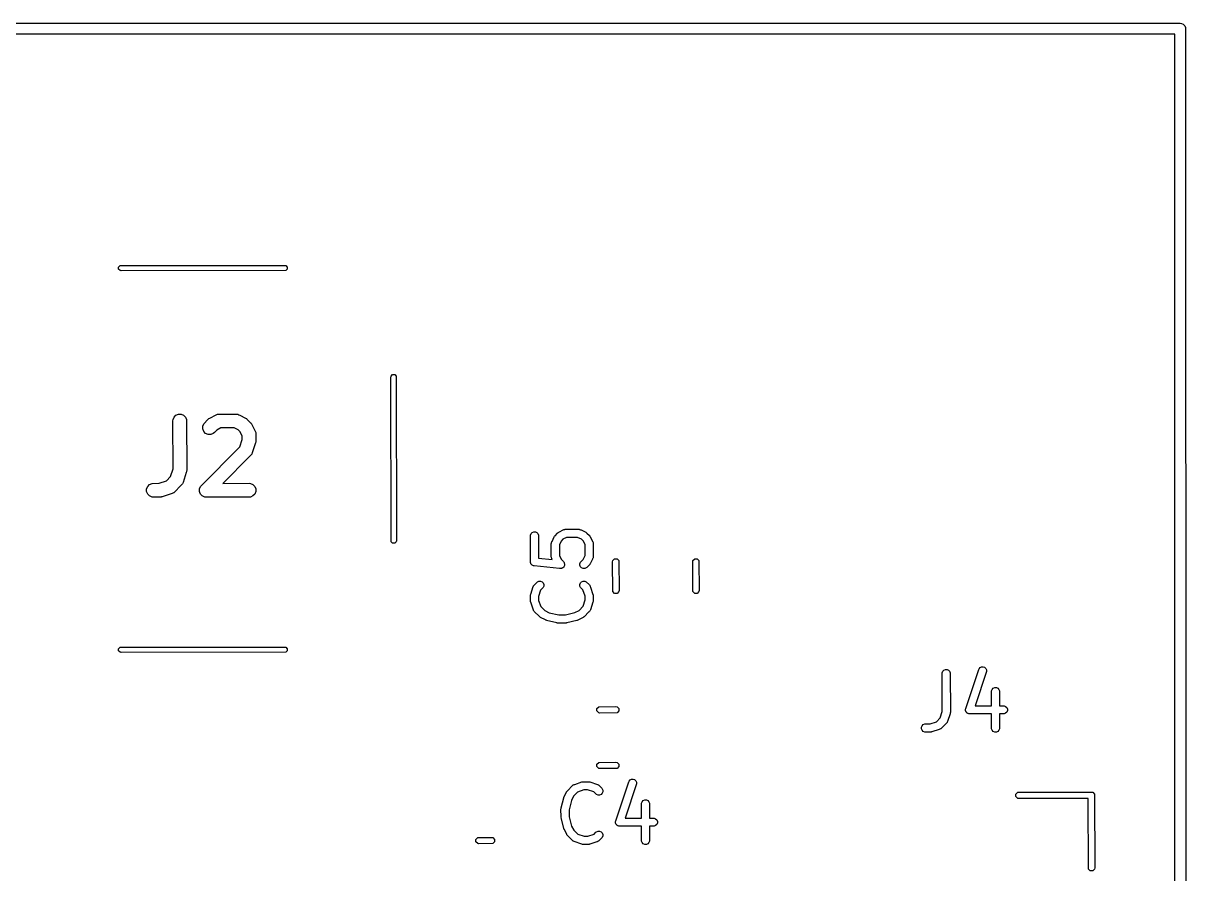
# Model space of a CAD drawing. Extents: x 117 to 159.6, y -111.3 to -81.9.
# Drawn here: x 138.27 to 159.6, y -97.5 to -81.9 of the extents above; entities that cross this region are included whole.
import ezdxf

# ---------------------------------------------------------------- set-up
doc = ezdxf.new("R2010")
doc.units = 0
doc.layers.add('BLACK', color=7, linetype='CONTINUOUS')

msp = doc.modelspace()

# ---------------------------------------------------------------- linework, layer by layer
at = {"layer": 'BLACK', "linetype": 'CONTINUOUS'}
for p, q in [((117.130091, -81.901921), (159.5, -81.9)), ((159.400006, -82.098084), (117.247686, -82.099995)), ((159.401913, -111.150004), (159.400006, -82.098084)), ((159.5, -81.9), (159.519509, -81.901921)), ((159.519509, -81.901921), (159.555557, -81.916853)), ((159.555557, -81.916853), (159.583147, -81.944443)), ((159.583147, -81.944443), (159.598079, -81.980491)), ((159.598079, -81.980491), (159.6, -111.25)), ((140.023806, -86.370866), (140.050866, -86.343806)), ((140.050866, -86.343806), (143.07, -86.34)), ((143.07, -86.34), (143.089134, -86.343806)), ((143.089134, -86.343806), (143.116194, -86.370866)), ((140.023806, -86.409134), (140.023806, -86.370866)), ((140.050866, -86.436194), (140.023806, -86.409134)), ((140.07, -86.44), (140.050866, -86.436194)), ((143.089134, -86.436194), (140.07, -86.44)), ((143.116194, -86.409134), (143.089134, -86.436194)), ((143.116194, -86.370866), (143.116194, -86.409134)), ((145.02, -88.39), (145.023806, -88.370866)), ((145.023806, -91.409134), (145.02, -88.39)), ((145.023806, -88.370866), (145.050866, -88.343806)), ((145.050866, -88.343806), (145.089134, -88.343806)), ((145.089134, -88.343806), (145.116194, -88.370866)), ((145.116194, -88.370866), (145.12, -91.39)), ((141.022107, -89.169542), (141.04107, -89.123761)), ((141.04107, -89.123761), (141.07611, -89.088721)), ((141.07611, -89.088721), (141.121891, -89.069758)), ((141.121891, -89.069758), (141.171443, -89.069758)), ((141.171443, -89.069758), (141.217224, -89.088721)), ((141.217224, -89.088721), (141.252264, -89.123761)), ((141.252264, -89.123761), (141.271227, -89.169542)), ((141.694901, -89.143384), (141.815585, -89.080726)), ((141.815585, -89.080726), (141.838837, -89.071828)), ((141.838837, -89.071828), (141.843388, -89.071504)), ((141.843388, -89.071504), (141.847605, -89.069758)), ((141.847605, -89.069758), (141.870348, -89.069588)), ((141.870348, -89.069588), (141.888265, -89.068315)), ((141.888265, -89.068315), (141.891609, -89.069429)), ((141.891609, -89.069429), (142.174762, -89.067318)), ((142.174762, -89.067318), (142.199538, -89.069758)), ((142.199538, -89.069758), (142.203754, -89.071504)), ((142.203754, -89.071504), (142.208307, -89.071828)), ((142.208307, -89.071828), (142.231667, -89.083066)), ((142.231667, -89.083066), (142.245319, -89.088721)), ((142.245319, -89.088721), (142.247078, -89.09048)), ((142.247078, -89.09048), (142.35251, -89.141202)), ((141.019667, -89.194318), (141.022107, -89.169542)), ((141.021971, -90.07443), (141.019667, -89.194318)), ((141.271227, -89.169542), (141.273667, -90.101461)), ((141.566392, -89.290493), (141.585356, -89.244712)), ((141.566392, -89.340047), (141.566392, -89.290493)), ((141.585356, -89.385828), (141.566392, -89.340047)), ((141.585356, -89.244712), (141.661625, -89.164991)), ((141.661625, -89.164991), (141.671367, -89.156995)), ((141.671367, -89.156995), (141.673563, -89.154464)), ((141.673563, -89.154464), (141.675983, -89.153207)), ((141.675983, -89.153207), (141.68087, -89.149197)), ((141.68087, -89.149197), (141.694901, -89.143384)), ((141.899264, -89.321117), (141.823384, -89.360514)), ((142.141661, -89.319309), (141.899264, -89.321117)), ((142.217731, -89.355905), (142.141661, -89.319309)), ((142.35251, -89.141202), (142.363174, -89.147915)), ((142.363174, -89.147915), (142.366272, -89.149198)), ((142.366272, -89.149198), (142.368308, -89.151146)), ((142.368308, -89.151146), (142.373579, -89.154464)), ((142.373579, -89.154464), (142.382363, -89.164592)), ((142.382363, -89.164592), (142.445993, -89.225467)), ((142.445993, -89.225467), (142.453987, -89.235208)), ((142.453987, -89.235208), (142.456519, -89.237404)), ((142.456519, -89.237404), (142.457775, -89.239823)), ((142.457775, -89.239823), (142.461787, -89.244712)), ((142.461787, -89.244712), (142.467599, -89.258744)), ((142.467599, -89.258744), (142.530259, -89.379425)), ((141.620394, -89.420866), (141.585356, -89.385828)), ((141.666175, -89.43983), (141.620394, -89.420866)), ((141.715729, -89.43983), (141.666175, -89.43983)), ((141.76151, -89.420866), (141.715729, -89.43983)), ((141.780755, -89.405073), (141.76151, -89.420866)), ((141.823384, -89.360514), (141.780755, -89.405073)), ((142.250468, -89.387225), (142.217731, -89.355905)), ((142.247963, -89.667309), (142.291275, -89.532311)), ((142.290125, -89.463603), (142.250468, -89.387225)), ((142.291275, -89.532311), (142.290125, -89.463603)), ((142.530259, -89.379425), (142.539157, -89.402677)), ((142.539157, -89.402677), (142.53948, -89.407229)), ((142.53948, -89.407229), (142.541227, -89.411446)), ((142.541227, -89.411446), (142.541672, -89.438075)), ((142.541672, -89.438075), (142.54267, -89.452105)), ((142.54267, -89.452105), (142.541944, -89.454282)), ((142.541944, -89.454282), (142.543667, -89.557175)), ((142.543667, -89.557175), (142.542432, -89.569714)), ((141.524879, -90.39376), (142.247963, -89.667309)), ((142.534975, -89.597042), (142.476673, -89.778765)), ((142.541227, -89.581951), (142.534975, -89.597042)), ((142.541851, -89.575613), (142.541227, -89.581951)), ((142.54267, -89.573061), (142.541851, -89.575613)), ((142.542432, -89.569714), (142.54267, -89.573061)), ((142.430267, -89.840826), (141.934632, -90.338768)), ((142.434056, -89.838932), (142.430267, -89.840826)), ((142.446942, -89.824073), (142.434056, -89.838932)), ((142.461786, -89.809161), (142.446942, -89.824073)), ((142.463532, -89.804945), (142.461786, -89.809161)), ((142.466523, -89.801497), (142.463532, -89.804945)), ((142.476673, -89.778765), (142.466523, -89.801497)), ((140.977782, -90.21216), (141.021971, -90.07443)), ((141.264975, -90.141328), (141.206673, -90.323051)), ((141.271227, -90.126237), (141.264975, -90.141328)), ((141.271851, -90.119899), (141.271227, -90.126237)), ((141.27267, -90.117347), (141.271851, -90.119899)), ((141.273667, -90.101461), (141.272432, -90.114)), ((141.272432, -90.114), (141.27267, -90.117347)), ((140.538297, -90.439542), (140.55726, -90.393761)), ((140.55726, -90.393761), (140.5923, -90.358721)), ((140.5923, -90.358721), (140.638081, -90.339758)), ((140.638081, -90.339758), (140.768346, -90.337576)), ((140.768346, -90.337576), (140.899812, -90.292098)), ((140.899812, -90.292098), (140.977782, -90.21216)), ((141.161503, -90.384494), (141.055041, -90.493644)), ((141.164056, -90.383218), (141.161503, -90.384494)), ((141.17455, -90.371117), (141.164056, -90.383218)), ((141.191787, -90.353446), (141.17455, -90.371117)), ((141.193533, -90.34923), (141.191787, -90.353446)), ((141.196523, -90.345783), (141.193533, -90.34923)), ((141.206673, -90.323051), (141.196523, -90.345783)), ((141.505916, -90.439541), (141.524879, -90.39376)), ((141.934632, -90.338768), (142.416667, -90.337318)), ((142.416667, -90.337318), (142.441443, -90.339758)), ((142.441443, -90.339758), (142.487224, -90.358721)), ((142.487224, -90.358721), (142.522264, -90.393761)), ((142.522264, -90.393761), (142.541227, -90.439542)), ((140.538297, -90.489094), (140.538297, -90.439542)), ((140.55726, -90.534875), (140.538297, -90.489094)), ((140.5923, -90.569915), (140.55726, -90.534875)), ((140.638081, -90.588878), (140.5923, -90.569915)), ((140.662857, -90.591318), (140.638081, -90.588878)), ((140.784956, -90.589273), (140.662857, -90.591318)), ((140.799694, -90.590321), (140.784956, -90.589273)), ((140.805837, -90.588923), (140.799694, -90.590321)), ((140.808585, -90.588878), (140.805837, -90.588923)), ((140.811682, -90.587595), (140.808585, -90.588878)), ((140.82397, -90.584801), (140.811682, -90.587595)), ((140.987005, -90.528402), (140.82397, -90.584801)), ((140.990016, -90.528402), (140.987005, -90.528402)), ((141.005262, -90.522086), (140.990016, -90.528402)), ((141.028132, -90.514175), (141.005262, -90.522086)), ((141.03158, -90.511184), (141.028132, -90.514175)), ((141.035796, -90.509438), (141.03158, -90.511184)), ((141.055041, -90.493644), (141.035796, -90.509438)), ((141.505916, -90.489095), (141.505916, -90.439541)), ((141.513771, -90.508058), (141.505916, -90.489095)), ((141.524879, -90.534875), (141.513771, -90.508058)), ((141.52488, -90.534876), (141.524879, -90.534875)), ((141.559918, -90.569915), (141.52488, -90.534876)), ((141.605699, -90.588878), (141.559918, -90.569915)), ((141.6057, -90.588878), (141.605699, -90.588878)), ((141.630476, -90.591318), (141.6057, -90.588878)), ((142.441443, -90.588878), (141.630476, -90.591318)), ((142.487224, -90.569915), (142.441443, -90.588878)), ((142.522264, -90.534875), (142.487224, -90.569915)), ((142.541227, -90.489094), (142.522264, -90.534875)), ((142.541227, -90.439542), (142.541227, -90.489094)), ((147.58126, -91.287272), (147.592459, -91.260236)), ((147.592459, -91.260236), (147.613151, -91.239544)), ((147.613151, -91.239544), (147.640187, -91.228345)), ((147.640187, -91.228345), (147.669451, -91.228345)), ((147.669451, -91.228345), (147.696487, -91.239544)), ((147.696487, -91.239544), (147.717179, -91.260236)), ((147.717179, -91.260236), (147.728378, -91.287272)), ((148.030634, -91.297906), (148.077976, -91.248871)), ((148.077976, -91.248871), (148.083725, -91.244152)), ((148.083725, -91.244152), (148.085025, -91.242654)), ((148.085025, -91.242654), (148.086438, -91.241926)), ((148.086438, -91.241926), (148.089341, -91.239544)), ((148.089341, -91.239544), (148.098151, -91.235894)), ((148.098151, -91.235894), (148.192706, -91.187203)), ((148.192706, -91.187203), (148.206437, -91.181948)), ((148.206437, -91.181948), (148.209126, -91.181756)), ((148.209126, -91.181756), (148.211615, -91.180726)), ((148.211615, -91.180726), (148.224684, -91.180651)), ((148.224684, -91.180651), (148.235627, -91.179874)), ((148.235627, -91.179874), (148.237736, -91.180577)), ((148.237736, -91.180577), (148.464342, -91.179285)), ((148.464342, -91.179285), (148.478974, -91.180726)), ((148.478974, -91.180726), (148.481463, -91.181757)), ((148.481463, -91.181757), (148.484151, -91.181948)), ((148.484151, -91.181948), (148.497144, -91.188252)), ((148.497144, -91.188252), (148.50601, -91.191925)), ((148.50601, -91.191925), (148.507232, -91.193147)), ((148.507232, -91.193147), (148.593121, -91.234822)), ((148.593121, -91.234822), (148.599417, -91.238785)), ((148.599417, -91.238785), (148.601247, -91.239543)), ((148.601247, -91.239543), (148.602418, -91.240674)), ((148.602418, -91.240674), (148.605564, -91.242654)), ((148.605564, -91.242654), (148.611195, -91.249147)), ((148.611195, -91.249147), (148.660232, -91.296489)), ((145.050866, -91.436194), (145.023806, -91.409134)), ((145.089134, -91.436194), (145.050866, -91.436194)), ((145.116194, -91.409134), (145.089134, -91.436194)), ((145.12, -91.39), (145.116194, -91.409134)), ((147.579819, -91.301904), (147.58126, -91.287272)), ((147.581207, -91.774946), (147.579819, -91.301904)), ((147.728378, -91.287272), (147.729623, -91.711406)), ((147.960771, -91.444761), (147.962212, -91.430129)), ((147.962063, -91.671365), (147.960771, -91.444761)), ((147.962212, -91.430129), (147.963243, -91.427639)), ((147.963243, -91.427639), (147.963434, -91.424952)), ((147.963434, -91.424952), (147.969738, -91.411958)), ((147.969738, -91.411958), (147.973411, -91.403093)), ((147.973411, -91.403093), (147.974633, -91.40187)), ((147.974633, -91.40187), (148.016308, -91.315982)), ((148.016308, -91.315982), (148.020272, -91.309682)), ((148.020272, -91.309682), (148.02103, -91.307855)), ((148.02103, -91.307855), (148.02216, -91.306684)), ((148.02216, -91.306684), (148.02414, -91.303539)), ((148.02414, -91.303539), (148.030634, -91.297906)), ((148.142823, -91.395926), (148.109526, -91.464548)), ((148.109526, -91.464548), (148.110682, -91.667284)), ((148.173067, -91.364599), (148.142823, -91.395926)), ((148.241818, -91.329196), (148.173067, -91.364599)), ((148.444554, -91.32804), (148.241818, -91.329196)), ((148.513176, -91.361337), (148.444554, -91.32804)), ((148.544504, -91.391582), (148.513176, -91.361337)), ((148.579907, -91.460332), (148.544504, -91.391582)), ((148.581063, -91.663068), (148.579907, -91.460332)), ((148.660232, -91.296489), (148.66495, -91.302238)), ((148.66495, -91.302238), (148.66645, -91.303539)), ((148.66645, -91.303539), (148.667177, -91.304952)), ((148.667177, -91.304952), (148.66956, -91.307855)), ((148.66956, -91.307855), (148.673209, -91.316665)), ((148.673209, -91.316665), (148.721901, -91.41122)), ((148.721901, -91.41122), (148.727156, -91.424951)), ((148.727156, -91.424951), (148.727347, -91.42764)), ((148.727347, -91.42764), (148.728378, -91.430129)), ((148.728378, -91.430129), (148.728452, -91.443198)), ((148.728452, -91.443198), (148.72923, -91.454141)), ((148.72923, -91.454141), (148.728526, -91.45625)), ((148.728526, -91.45625), (148.729819, -91.682856)), ((147.96136, -91.673475), (147.962063, -91.671365)), ((147.962137, -91.684417), (147.96136, -91.673475)), ((147.962212, -91.697488), (147.962137, -91.684417)), ((147.963243, -91.699977), (147.962212, -91.697488)), ((148.110682, -91.667284), (148.146085, -91.736035)), ((148.547767, -91.731689), (148.581063, -91.663068)), ((148.728378, -91.697488), (148.727347, -91.699976)), ((148.729819, -91.682856), (148.728378, -91.697488)), ((147.580169, -91.785334), (147.581207, -91.774946)), ((147.581248, -91.788912), (147.580169, -91.785334)), ((147.58126, -91.792726), (147.581248, -91.788912)), ((147.585454, -91.802852), (147.58126, -91.792726)), ((147.588622, -91.81335), (147.585454, -91.802852)), ((147.591013, -91.816273), (147.588622, -91.81335)), ((147.592459, -91.819762), (147.591013, -91.816273)), ((147.600212, -91.827515), (147.592459, -91.819762)), ((147.607153, -91.835998), (147.600212, -91.827515)), ((147.610479, -91.837782), (147.607153, -91.835998)), ((147.613151, -91.840454), (147.610479, -91.837782)), ((147.62328, -91.844649), (147.613151, -91.840454)), ((147.63294, -91.849832), (147.62328, -91.844649)), ((147.638464, -91.850939), (147.63294, -91.849832)), ((147.640187, -91.851653), (147.638464, -91.850939)), ((147.642024, -91.851653), (147.640187, -91.851653)), ((147.647356, -91.852722), (147.642024, -91.851653)), ((148.113124, -91.897924), (147.647356, -91.852722)), ((147.729623, -91.711406), (147.978559, -91.735565)), ((147.963434, -91.702665), (147.963243, -91.699977)), ((147.968689, -91.716397), (147.963434, -91.702665)), ((147.978559, -91.735565), (147.968689, -91.716397)), ((148.116377, -91.899272), (148.113124, -91.897924)), ((148.127007, -91.899272), (148.116377, -91.899272)), ((148.138249, -91.900363), (148.127007, -91.899272)), ((148.141865, -91.899272), (148.138249, -91.900363)), ((148.14564, -91.899272), (148.141865, -91.899272)), ((148.155764, -91.895078), (148.14564, -91.899272)), ((148.146085, -91.736035), (148.184042, -91.77268)), ((148.166265, -91.89191), (148.155764, -91.895078)), ((148.169189, -91.889517), (148.166265, -91.89191)), ((148.172676, -91.888073), (148.169189, -91.889517)), ((148.180424, -91.880324), (148.172676, -91.888073)), ((148.188913, -91.873379), (148.180424, -91.880324)), ((148.184042, -91.77268), (148.193369, -91.784045)), ((148.190698, -91.87005), (148.188913, -91.873379)), ((148.193369, -91.86738), (148.190698, -91.87005)), ((148.193369, -91.784045), (148.194814, -91.787533)), ((148.197562, -91.857255), (148.193369, -91.86738)), ((148.194814, -91.787533), (148.197206, -91.790457)), ((148.197206, -91.790457), (148.200373, -91.800954)), ((148.202747, -91.847592), (148.197562, -91.857255)), ((148.200373, -91.800954), (148.204568, -91.811081)), ((148.203122, -91.843832), (148.202747, -91.847592)), ((148.204568, -91.840344), (148.203122, -91.843832)), ((148.204568, -91.811081), (148.204568, -91.814857)), ((148.204568, -91.814857), (148.205659, -91.818473)), ((148.205659, -91.818473), (148.204568, -91.829382)), ((148.204568, -91.829382), (148.204568, -91.840344)), ((148.486021, -91.811081), (148.49722, -91.784045)), ((148.486021, -91.840344), (148.486021, -91.811081)), ((148.497219, -91.86738), (148.486021, -91.840344)), ((148.517912, -91.888073), (148.497219, -91.86738)), ((148.49722, -91.784045), (148.547767, -91.731689)), ((148.544948, -91.899272), (148.517912, -91.888073)), ((148.574211, -91.899272), (148.544948, -91.899272)), ((148.601247, -91.888074), (148.574211, -91.899272)), ((148.612612, -91.878747), (148.601247, -91.888074)), ((148.659953, -91.829711), (148.612612, -91.878747)), ((148.66645, -91.824078), (148.659953, -91.829711)), ((148.668429, -91.820932), (148.66645, -91.824078)), ((148.66956, -91.819762), (148.668429, -91.820932)), ((148.670317, -91.817934), (148.66956, -91.819762)), ((148.674282, -91.811635), (148.670317, -91.817934)), ((148.715957, -91.725745), (148.674282, -91.811635)), ((148.717179, -91.724524), (148.715957, -91.725745)), ((148.720848, -91.715664), (148.717179, -91.724524)), ((148.727156, -91.702666), (148.720848, -91.715664)), ((148.727347, -91.699976), (148.727156, -91.702666)), ((149.085, -91.778748), (149.089567, -91.755787)), ((149.089567, -92.324213), (149.085, -91.778748)), ((149.089567, -91.755787), (149.122039, -91.723315)), ((149.122039, -91.723315), (149.167961, -91.723315)), ((149.167961, -91.723315), (149.200433, -91.755787)), ((149.200433, -91.755787), (149.205, -92.301252)), ((150.555, -91.778748), (150.559567, -91.755787)), ((150.559567, -92.324213), (150.555, -91.778748)), ((150.559567, -91.755787), (150.592039, -91.723315)), ((150.592039, -91.723315), (150.637961, -91.723315)), ((150.637961, -91.723315), (150.670433, -91.755787)), ((150.670433, -91.755787), (150.675, -92.301252)), ((147.585138, -92.373146), (147.631287, -92.230568)), ((147.631287, -92.230568), (147.637281, -92.217143)), ((147.637281, -92.217143), (147.639046, -92.215107)), ((147.639046, -92.215107), (147.640078, -92.212617)), ((147.640078, -92.212617), (147.651181, -92.201115)), ((147.651181, -92.201115), (147.656455, -92.195036)), ((147.656455, -92.195036), (147.657608, -92.194459)), ((147.657608, -92.194459), (147.697024, -92.153633)), ((147.697024, -92.153633), (147.708389, -92.144306)), ((147.708389, -92.144306), (147.735425, -92.133107)), ((147.766376, -92.296022), (147.728767, -92.412215)), ((147.735425, -92.133107), (147.764688, -92.133107)), ((147.764688, -92.133107), (147.791724, -92.144306)), ((147.812417, -92.248334), (147.766376, -92.296022)), ((147.791724, -92.144306), (147.812417, -92.164999)), ((147.812417, -92.164999), (147.823616, -92.192035)), ((147.823616, -92.221298), (147.812417, -92.248334)), ((147.823616, -92.192035), (147.823616, -92.221298)), ((148.486021, -92.192035), (148.497219, -92.164999)), ((148.486021, -92.221298), (148.486021, -92.192035)), ((148.49722, -92.248334), (148.486021, -92.221298)), ((148.497219, -92.164999), (148.517912, -92.144306)), ((148.506548, -92.2597), (148.49722, -92.248334)), ((148.54127, -92.293221), (148.506548, -92.2597)), ((148.517912, -92.144306), (148.544948, -92.133107)), ((148.579934, -92.405927), (148.54127, -92.293221)), ((148.544948, -92.133107), (148.574211, -92.133107)), ((148.574211, -92.133107), (148.601247, -92.144305)), ((148.601247, -92.144305), (148.660232, -92.201251)), ((148.660232, -92.201251), (148.66956, -92.212617)), ((148.66956, -92.212617), (148.67059, -92.215105)), ((148.67059, -92.215105), (148.672357, -92.217142)), ((148.672357, -92.217142), (148.676804, -92.230105)), ((148.676804, -92.230105), (148.680759, -92.239653)), ((148.680759, -92.239653), (148.680759, -92.241633)), ((148.680759, -92.241633), (148.72597, -92.373424)), ((149.122039, -92.356685), (149.089567, -92.324213)), ((149.200433, -92.324213), (149.167961, -92.356685)), ((149.205, -92.301252), (149.200433, -92.324213)), ((150.592039, -92.356685), (150.559567, -92.324213)), ((150.670433, -92.324213), (150.637961, -92.356685)), ((150.675, -92.301252), (150.670433, -92.324213)), ((147.579819, -92.397142), (147.580548, -92.389736)), ((147.581069, -92.492459), (147.579819, -92.397142)), ((147.580408, -92.387762), (147.580889, -92.386275)), ((147.580548, -92.389736), (147.580408, -92.387762)), ((147.580408, -92.50176), (147.581069, -92.492459)), ((147.581239, -92.505414), (147.580408, -92.50176)), ((147.580889, -92.386275), (147.58126, -92.38251)), ((147.58126, -92.507012), (147.581239, -92.505414)), ((147.58126, -92.38251), (147.585138, -92.373146)), ((147.582018, -92.508843), (147.58126, -92.507012)), ((147.583668, -92.516097), (147.582018, -92.508843)), ((147.628879, -92.647887), (147.583668, -92.516097)), ((147.728767, -92.412215), (147.729703, -92.483593)), ((147.729703, -92.483593), (147.768562, -92.596865)), ((148.543348, -92.593233), (148.58087, -92.477306)), ((148.58087, -92.477306), (148.579934, -92.405927)), ((148.7245, -92.516372), (148.678351, -92.658954)), ((148.728378, -92.507012), (148.7245, -92.516372)), ((148.72597, -92.373424), (148.727619, -92.380679)), ((148.727619, -92.380679), (148.728378, -92.38251)), ((148.728378, -92.38251), (148.728398, -92.384106)), ((148.728748, -92.503248), (148.728378, -92.507012)), ((148.728398, -92.384106), (148.72923, -92.387761)), ((148.72923, -92.387761), (148.728568, -92.397061)), ((148.728568, -92.397061), (148.729819, -92.49238)), ((148.72923, -92.501761), (148.728748, -92.503248)), ((148.729819, -92.49238), (148.729089, -92.499786)), ((148.729089, -92.499786), (148.72923, -92.501761)), ((149.167961, -92.356685), (149.122039, -92.356685)), ((150.637961, -92.356685), (150.592039, -92.356685)), ((147.628879, -92.649868), (147.628879, -92.647887)), ((147.632834, -92.659417), (147.628879, -92.649868)), ((147.637281, -92.672379), (147.632834, -92.659417)), ((147.639046, -92.674414), (147.637281, -92.672379)), ((147.640078, -92.676905), (147.639046, -92.674414)), ((147.649405, -92.68827), (147.640078, -92.676905)), ((147.745172, -92.782207), (147.649405, -92.68827)), ((147.768562, -92.596865), (147.844286, -92.671142)), ((147.844286, -92.671142), (147.924096, -92.709867)), ((147.924096, -92.709867), (148.097219, -92.751893)), ((148.097219, -92.751893), (148.221991, -92.750751)), ((148.221991, -92.750751), (148.395421, -92.706133)), ((148.395421, -92.706133), (148.470558, -92.667441)), ((148.470558, -92.667441), (148.543348, -92.593233)), ((148.651479, -92.695338), (148.564994, -92.783508)), ((148.653183, -92.694487), (148.651479, -92.695338)), ((148.659813, -92.686842), (148.653183, -92.694487)), ((148.669561, -92.676905), (148.659813, -92.686842)), ((148.670592, -92.674414), (148.669561, -92.676905)), ((148.672357, -92.67238), (148.670592, -92.674414)), ((148.678351, -92.658954), (148.672357, -92.67238)), ((147.751692, -92.789725), (147.745172, -92.782207)), ((147.754885, -92.791735), (147.751692, -92.789725)), ((147.756008, -92.792836), (147.754885, -92.791735)), ((147.75784, -92.793594), (147.756008, -92.792836)), ((147.764135, -92.797557), (147.75784, -92.793594)), ((147.855367, -92.841825), (147.764135, -92.797557)), ((147.860878, -92.845908), (147.855367, -92.841825)), ((147.871893, -92.849843), (147.860878, -92.845908)), ((147.873104, -92.850431), (147.871893, -92.849843)), ((147.873644, -92.850469), (147.873104, -92.850431)), ((147.874724, -92.850855), (147.873644, -92.850469)), ((148.061089, -92.896095), (147.874724, -92.850855)), ((148.068758, -92.899272), (148.061089, -92.896095)), ((148.077872, -92.900169), (148.068758, -92.899272)), ((148.079744, -92.900624), (148.077872, -92.900169)), ((148.080836, -92.900461), (148.079744, -92.900624)), ((148.08339, -92.900713), (148.080836, -92.900461)), ((148.221969, -92.899445), (148.08339, -92.900713)), ((148.229893, -92.900624), (148.221969, -92.899445)), ((148.238917, -92.899289), (148.229893, -92.900624)), ((148.240879, -92.899272), (148.238917, -92.899289)), ((148.2419, -92.898849), (148.240879, -92.899272)), ((148.244437, -92.898474), (148.2419, -92.898849)), ((148.429135, -92.850956), (148.244437, -92.898474)), ((148.436532, -92.850431), (148.429135, -92.850956)), ((148.447514, -92.846228), (148.436532, -92.850431)), ((148.448759, -92.845908), (148.447514, -92.846228)), ((148.449194, -92.845585), (148.448759, -92.845908)), ((148.450264, -92.845176), (148.449194, -92.845585)), ((148.544816, -92.796485), (148.450264, -92.845176)), ((148.553628, -92.792836), (148.544816, -92.796485)), ((148.556532, -92.790452), (148.553628, -92.792836)), ((148.557945, -92.789725), (148.556532, -92.790452)), ((148.559244, -92.788226), (148.557945, -92.789725)), ((148.564994, -92.783508), (148.559244, -92.788226)), ((140.023806, -93.370866), (140.050866, -93.343806)), ((140.023806, -93.409134), (140.023806, -93.370866)), ((140.050866, -93.343806), (143.07, -93.34)), ((143.07, -93.34), (143.089134, -93.343806)), ((143.089134, -93.343806), (143.116194, -93.370866)), ((143.116194, -93.370866), (143.116194, -93.409134)), ((140.050866, -93.436194), (140.023806, -93.409134)), ((140.07, -93.44), (140.050866, -93.436194)), ((143.089134, -93.436194), (140.07, -93.44)), ((143.116194, -93.409134), (143.089134, -93.436194)), ((155.131666, -93.824819), (155.133107, -93.810187)), ((155.133046, -94.523014), (155.131666, -93.824819)), ((155.133107, -93.810187), (155.144306, -93.783151)), ((155.144306, -93.783151), (155.164998, -93.762459)), ((155.164998, -93.762459), (155.192034, -93.75126)), ((155.192034, -93.75126), (155.221298, -93.75126)), ((155.221298, -93.75126), (155.248334, -93.762459)), ((155.248334, -93.762459), (155.269026, -93.783151)), ((155.269026, -93.783151), (155.280225, -93.810187)), ((155.280225, -93.810187), (155.281666, -94.539104)), ((155.56611, -94.466154), (155.802182, -93.753483)), ((155.947744, -93.786581), (155.7387, -94.417657)), ((155.802182, -93.753483), (155.808176, -93.740058)), ((155.808176, -93.740058), (155.82735, -93.717951)), ((155.82735, -93.717951), (155.853523, -93.704864)), ((155.853523, -93.704864), (155.882713, -93.702789)), ((155.882713, -93.702789), (155.910475, -93.712043)), ((155.910475, -93.712043), (155.932583, -93.731217)), ((155.932583, -93.731217), (155.945669, -93.757391)), ((155.945669, -93.757391), (155.947744, -93.786581)), ((156.036428, -94.158152), (156.037869, -94.14352)), ((156.036975, -94.416979), (156.036428, -94.158152)), ((156.037869, -94.14352), (156.049068, -94.116484)), ((156.049068, -94.116484), (156.06976, -94.095792)), ((156.06976, -94.095792), (156.096796, -94.084593)), ((156.096796, -94.084593), (156.12606, -94.084593)), ((156.12606, -94.084593), (156.153096, -94.095792)), ((156.153096, -94.095792), (156.173788, -94.116484)), ((156.173788, -94.116484), (156.184987, -94.14352)), ((156.184987, -94.14352), (156.185564, -94.416641)), ((148.7983, -94.467039), (148.830772, -94.434567)), ((148.7983, -94.512961), (148.7983, -94.467039)), ((148.830772, -94.434567), (149.146267, -94.43)), ((149.146267, -94.43), (149.169228, -94.434567)), ((149.169228, -94.434567), (149.2017, -94.467039)), ((149.2017, -94.467039), (149.2017, -94.512961)), ((155.561679, -94.476853), (155.56611, -94.466154)), ((155.7387, -94.417657), (156.036975, -94.416979)), ((156.185564, -94.416641), (156.254285, -94.416485)), ((156.254285, -94.416485), (156.268917, -94.417926)), ((156.268917, -94.417926), (156.295953, -94.429125)), ((156.295953, -94.429125), (156.316645, -94.449817)), ((156.316645, -94.449817), (156.327844, -94.476853)), ((148.830772, -94.545433), (148.7983, -94.512961)), ((148.853733, -94.55), (148.830772, -94.545433)), ((149.169228, -94.545433), (148.853733, -94.55)), ((149.2017, -94.512961), (149.169228, -94.545433)), ((155.025437, -94.711076), (155.095195, -94.639957)), ((155.095195, -94.639957), (155.133046, -94.523014)), ((155.276347, -94.563096), (155.230198, -94.705678)), ((155.280225, -94.553736), (155.276347, -94.563096)), ((155.280595, -94.549972), (155.280225, -94.553736)), ((155.281077, -94.548485), (155.280595, -94.549972)), ((155.281666, -94.539104), (155.280936, -94.54651)), ((155.280936, -94.54651), (155.281077, -94.548485)), ((155.560827, -94.482105), (155.561679, -94.479532)), ((155.561679, -94.49409), (155.560827, -94.482105)), ((155.561679, -94.479532), (155.561679, -94.476853)), ((155.561679, -94.506117), (155.561679, -94.49409)), ((155.562711, -94.508608), (155.561679, -94.506117)), ((155.562902, -94.511295), (155.562711, -94.508608)), ((155.568276, -94.522044), (155.562902, -94.511295)), ((155.572878, -94.533153), (155.568276, -94.522044)), ((155.574783, -94.535058), (155.572878, -94.533153)), ((155.575988, -94.537468), (155.574783, -94.535058)), ((155.58507, -94.545345), (155.575988, -94.537468)), ((155.59357, -94.553845), (155.58507, -94.545345)), ((155.596058, -94.554875), (155.59357, -94.553845)), ((155.598095, -94.556642), (155.596058, -94.554875)), ((155.609498, -94.560443), (155.598095, -94.556642)), ((155.620606, -94.565044), (155.609498, -94.560443)), ((155.624432, -94.56542), (155.620606, -94.565044)), ((155.625858, -94.565896), (155.624432, -94.56542)), ((155.627832, -94.565755), (155.625858, -94.565896)), ((155.635238, -94.566485), (155.627832, -94.565755)), ((156.037289, -94.56557), (155.635238, -94.566485)), ((156.037869, -94.839451), (156.037289, -94.56557)), ((156.268917, -94.565044), (156.185878, -94.565232)), ((156.185878, -94.565232), (156.186428, -94.824819)), ((156.295953, -94.553845), (156.268917, -94.565044)), ((156.316645, -94.533153), (156.295953, -94.553845)), ((156.327844, -94.506117), (156.316645, -94.533153)), ((156.327844, -94.476853), (156.327844, -94.506117)), ((154.752155, -94.810187), (154.763354, -94.783151)), ((154.752155, -94.839451), (154.752155, -94.810187)), ((154.763354, -94.866487), (154.752155, -94.839451)), ((154.763354, -94.783151), (154.784046, -94.762459)), ((154.784046, -94.887179), (154.763354, -94.866487)), ((154.784046, -94.762459), (154.811082, -94.75126)), ((154.811082, -94.898378), (154.784046, -94.887179)), ((154.811082, -94.75126), (154.912165, -94.749934)), ((154.912165, -94.749934), (155.025437, -94.711076)), ((154.944669, -94.89597), (154.937415, -94.897619)), ((155.076459, -94.850759), (154.944669, -94.89597)), ((155.078441, -94.850759), (155.076459, -94.850759)), ((155.087993, -94.846802), (155.078441, -94.850759)), ((155.100951, -94.842357), (155.087993, -94.846802)), ((155.102986, -94.840591), (155.100951, -94.842357)), ((155.105477, -94.83956), (155.102986, -94.840591)), ((155.116842, -94.830233), (155.105477, -94.83956)), ((155.203325, -94.742063), (155.116842, -94.830233)), ((155.20503, -94.741211), (155.203325, -94.742063)), ((155.211665, -94.73356), (155.20503, -94.741211)), ((155.221408, -94.723628), (155.211665, -94.73356)), ((155.222438, -94.721139), (155.221408, -94.723628)), ((155.224204, -94.719104), (155.222438, -94.721139)), ((155.230198, -94.705678), (155.224204, -94.719104)), ((156.049068, -94.866487), (156.037869, -94.839451)), ((156.06976, -94.887179), (156.049068, -94.866487)), ((156.096796, -94.898378), (156.06976, -94.887179)), ((156.153096, -94.887179), (156.12606, -94.898378)), ((156.173788, -94.866487), (156.153096, -94.887179)), ((156.184987, -94.839451), (156.173788, -94.866487)), ((156.186428, -94.824819), (156.184987, -94.839451)), ((154.825714, -94.899819), (154.811082, -94.898378)), ((154.921031, -94.898568), (154.825714, -94.899819)), ((154.930332, -94.89923), (154.921031, -94.898568)), ((154.933986, -94.898398), (154.930332, -94.89923)), ((154.935584, -94.898378), (154.933986, -94.898398)), ((154.937415, -94.897619), (154.935584, -94.898378)), ((156.12606, -94.898378), (156.096796, -94.898378)), ((148.7983, -95.487039), (148.830772, -95.454567)), ((148.7983, -95.532961), (148.7983, -95.487039)), ((148.830772, -95.565433), (148.7983, -95.532961)), ((148.830772, -95.454567), (149.146267, -95.45)), ((149.146267, -95.45), (149.169228, -95.454567)), ((149.169228, -95.454567), (149.2017, -95.487039)), ((149.2017, -95.532961), (149.169228, -95.565433)), ((149.2017, -95.487039), (149.2017, -95.532961)), ((148.853733, -95.57), (148.830772, -95.565433)), ((149.169228, -95.565433), (148.853733, -95.57)), ((148.257797, -95.975167), (148.351729, -95.879405)), ((148.351729, -95.879405), (148.363094, -95.870077)), ((148.363094, -95.870077), (148.365584, -95.869045)), ((148.365584, -95.869045), (148.367619, -95.867281)), ((148.367619, -95.867281), (148.380581, -95.862834)), ((148.380581, -95.862834), (148.390131, -95.858879)), ((148.390131, -95.858879), (148.392111, -95.858879)), ((148.392111, -95.858879), (148.523901, -95.813668)), ((148.556404, -95.959703), (148.443135, -95.998561)), ((148.523901, -95.813668), (148.531156, -95.812018)), ((148.531156, -95.812018), (148.532987, -95.81126)), ((148.532987, -95.81126), (148.534583, -95.811239)), ((148.534583, -95.811239), (148.538238, -95.810408)), ((148.538238, -95.810408), (148.547538, -95.811069)), ((148.547538, -95.811069), (148.642857, -95.809819)), ((148.627783, -95.958767), (148.556404, -95.959703)), ((148.743976, -95.996376), (148.627783, -95.958767)), ((148.642857, -95.809819), (148.650262, -95.810548)), ((148.650262, -95.810548), (148.652237, -95.810408)), ((148.652237, -95.810408), (148.653723, -95.810889)), ((148.653723, -95.810889), (148.657489, -95.81126)), ((148.657489, -95.81126), (148.666852, -95.815138)), ((148.666852, -95.815138), (148.809431, -95.861287)), ((148.809431, -95.861287), (148.822856, -95.867281)), ((148.822856, -95.867281), (148.824891, -95.869046)), ((148.824891, -95.869046), (148.827382, -95.870078)), ((148.827382, -95.870078), (148.838883, -95.881181)), ((148.838883, -95.881181), (148.844963, -95.886455)), ((148.844963, -95.886455), (148.845539, -95.887608)), ((148.845539, -95.887608), (148.886366, -95.927024)), ((148.886366, -95.927024), (148.895693, -95.938389)), ((148.895693, -95.938389), (148.906892, -95.965425)), ((149.145158, -96.526154), (149.38123, -95.813483)), ((149.526792, -95.846581), (149.317748, -96.477657)), ((149.38123, -95.813483), (149.387224, -95.800058)), ((149.387224, -95.800058), (149.406398, -95.777951)), ((149.406398, -95.777951), (149.432571, -95.764864)), ((149.432571, -95.764864), (149.461761, -95.762789)), ((149.461761, -95.762789), (149.489523, -95.772043)), ((149.489523, -95.772043), (149.511631, -95.791217)), ((149.511631, -95.791217), (149.524717, -95.817391)), ((149.524717, -95.817391), (149.526792, -95.846581)), ((148.143903, -96.291089), (148.189144, -96.104724)), ((148.189144, -96.104724), (148.189529, -96.103644)), ((148.189529, -96.103644), (148.189568, -96.103105)), ((148.189568, -96.103105), (148.190153, -96.101897)), ((148.190153, -96.101897), (148.194091, -96.090878)), ((148.194091, -96.090878), (148.198175, -96.085366)), ((148.198175, -96.085366), (148.242442, -95.994135)), ((148.242442, -95.994135), (148.246406, -95.987835)), ((148.246406, -95.987835), (148.247164, -95.986008)), ((148.247164, -95.986008), (148.248261, -95.984888)), ((148.248261, -95.984888), (148.250274, -95.981692)), ((148.250274, -95.981692), (148.257797, -95.975167)), ((148.330131, -96.154096), (148.288105, -96.327219)), ((148.368856, -96.074286), (148.330131, -96.154096)), ((148.443135, -95.998561), (148.368856, -96.074286)), ((148.791665, -96.042417), (148.743976, -95.996376)), ((148.818701, -96.053616), (148.791665, -96.042417)), ((148.847964, -96.053616), (148.818701, -96.053616)), ((148.875, -96.042417), (148.847964, -96.053616)), ((148.895693, -96.021724), (148.875, -96.042417)), ((148.906892, -95.994688), (148.895693, -96.021724)), ((148.906892, -95.965425), (148.906892, -95.994688)), ((149.628116, -96.176484), (149.648808, -96.155792)), ((149.648808, -96.155792), (149.675844, -96.144593)), ((149.675844, -96.144593), (149.705108, -96.144593)), ((149.705108, -96.144593), (149.732144, -96.155792)), ((149.732144, -96.155792), (149.752836, -96.176484)), ((156.484567, -96.037039), (156.517039, -96.004567)), ((156.484567, -96.082961), (156.484567, -96.037039)), ((156.517039, -96.115433), (156.484567, -96.082961)), ((156.517039, -96.004567), (157.87, -96)), ((156.54, -96.12), (156.517039, -96.115433)), ((157.810188, -96.115712), (156.54, -96.12)), ((157.814567, -97.412961), (157.810188, -96.115712)), ((157.87, -96), (157.892961, -96.004567)), ((157.892961, -96.004567), (157.925433, -96.037039)), ((157.925433, -96.037039), (157.93, -97.39)), ((148.139286, -96.31339), (148.139537, -96.310836)), ((148.140553, -96.451969), (148.139286, -96.31339)), ((148.139375, -96.309744), (148.139829, -96.307872)), ((148.139537, -96.310836), (148.139375, -96.309744)), ((148.139829, -96.307872), (148.140727, -96.298758)), ((148.140727, -96.298758), (148.143903, -96.291089)), ((148.288105, -96.327219), (148.289247, -96.451991)), ((149.615476, -96.218152), (149.616917, -96.20352)), ((149.616023, -96.476979), (149.615476, -96.218152)), ((149.616917, -96.20352), (149.628116, -96.176484)), ((149.752836, -96.176484), (149.764035, -96.20352)), ((149.764035, -96.20352), (149.764612, -96.476641)), ((148.139375, -96.459893), (148.140553, -96.451969)), ((148.140709, -96.468917), (148.139375, -96.459893)), ((148.140727, -96.470879), (148.140709, -96.468917)), ((148.141149, -96.4719), (148.140727, -96.470879)), ((148.141525, -96.474437), (148.141149, -96.4719)), ((148.189042, -96.659135), (148.141525, -96.474437)), ((148.289247, -96.451991), (148.333865, -96.625421)), ((149.139875, -96.542105), (149.140727, -96.539532)), ((149.140727, -96.55409), (149.139875, -96.542105)), ((149.140727, -96.536853), (149.145158, -96.526154)), ((149.140727, -96.539532), (149.140727, -96.536853)), ((149.140727, -96.566117), (149.140727, -96.55409)), ((149.141759, -96.568608), (149.140727, -96.566117)), ((149.14195, -96.571295), (149.141759, -96.568608)), ((149.147324, -96.582044), (149.14195, -96.571295)), ((149.151926, -96.593153), (149.147324, -96.582044)), ((149.153831, -96.595058), (149.151926, -96.593153)), ((149.155036, -96.597468), (149.153831, -96.595058)), ((149.164118, -96.605345), (149.155036, -96.597468)), ((149.317748, -96.477657), (149.616023, -96.476979)), ((149.764612, -96.476641), (149.833333, -96.476485)), ((149.833333, -96.476485), (149.847965, -96.477926)), ((149.847965, -96.477926), (149.875001, -96.489125)), ((149.875001, -96.489125), (149.895693, -96.509817)), ((149.895693, -96.593153), (149.875001, -96.613845)), ((149.895693, -96.509817), (149.906892, -96.536853)), ((149.906892, -96.566117), (149.895693, -96.593153)), ((149.906892, -96.536853), (149.906892, -96.566117)), ((148.189568, -96.666532), (148.189042, -96.659135)), ((148.19377, -96.677514), (148.189568, -96.666532)), ((148.194091, -96.678759), (148.19377, -96.677514)), ((148.194413, -96.679194), (148.194091, -96.678759)), ((148.194823, -96.680264), (148.194413, -96.679194)), ((148.243513, -96.774816), (148.194823, -96.680264)), ((148.247163, -96.783628), (148.243513, -96.774816)), ((148.249546, -96.786532), (148.247163, -96.783628)), ((148.250274, -96.787945), (148.249546, -96.786532)), ((148.251772, -96.789244), (148.250274, -96.787945)), ((148.256491, -96.794994), (148.251772, -96.789244)), ((148.34466, -96.881479), (148.256491, -96.794994)), ((148.333865, -96.625421), (148.372557, -96.700558)), ((148.372557, -96.700558), (148.446765, -96.773348)), ((148.446765, -96.773348), (148.562692, -96.81087)), ((148.562692, -96.81087), (148.63407, -96.809934)), ((148.63407, -96.809934), (148.746777, -96.771269)), ((148.746777, -96.771269), (148.780299, -96.736548)), ((148.780299, -96.736548), (148.791665, -96.72722)), ((148.791665, -96.72722), (148.818701, -96.716021)), ((148.818701, -96.716021), (148.847964, -96.716021)), ((148.847964, -96.716021), (148.875, -96.727219)), ((148.875, -96.727219), (148.895693, -96.747912)), ((148.895693, -96.747912), (148.906892, -96.774948)), ((148.906892, -96.804211), (148.895694, -96.831247)), ((148.906892, -96.774948), (148.906892, -96.804211)), ((149.172618, -96.613845), (149.164118, -96.605345)), ((149.175106, -96.614875), (149.172618, -96.613845)), ((149.177143, -96.616642), (149.175106, -96.614875)), ((149.188546, -96.620443), (149.177143, -96.616642)), ((149.199654, -96.625044), (149.188546, -96.620443)), ((149.20348, -96.62542), (149.199654, -96.625044)), ((149.204906, -96.625896), (149.20348, -96.62542)), ((149.20688, -96.625755), (149.204906, -96.625896)), ((149.214286, -96.626485), (149.20688, -96.625755)), ((149.616337, -96.62557), (149.214286, -96.626485)), ((149.616917, -96.899451), (149.616337, -96.62557)), ((149.847965, -96.625044), (149.764926, -96.625232)), ((149.764926, -96.625232), (149.765476, -96.884819)), ((149.875001, -96.613845), (149.847965, -96.625044)), ((146.578732, -96.867039), (146.611204, -96.834567)), ((146.578732, -96.912961), (146.578732, -96.867039)), ((146.611204, -96.945433), (146.578732, -96.912961)), ((146.611204, -96.834567), (146.865835, -96.83)), ((146.634165, -96.95), (146.611204, -96.945433)), ((146.888796, -96.945433), (146.634165, -96.95)), ((146.865835, -96.83), (146.888796, -96.834567)), ((146.888796, -96.834567), (146.921268, -96.867039)), ((146.921268, -96.912961), (146.888796, -96.945433)), ((146.921268, -96.867039), (146.921268, -96.912961)), ((148.345512, -96.883183), (148.34466, -96.881479)), ((148.353156, -96.889813), (148.345512, -96.883183)), ((148.363094, -96.899561), (148.353156, -96.889813)), ((148.365584, -96.900592), (148.363094, -96.899561)), ((148.367619, -96.902357), (148.365584, -96.900592)), ((148.381045, -96.908351), (148.367619, -96.902357)), ((148.523626, -96.9545), (148.381045, -96.908351)), ((148.532987, -96.958378), (148.523626, -96.9545)), ((148.53675, -96.958748), (148.532987, -96.958378)), ((148.538238, -96.95923), (148.53675, -96.958748)), ((148.540212, -96.959089), (148.538238, -96.95923)), ((148.547619, -96.959819), (148.540212, -96.959089)), ((148.642936, -96.958568), (148.547619, -96.959819)), ((148.652237, -96.95923), (148.642936, -96.958568)), ((148.655891, -96.958398), (148.652237, -96.95923)), ((148.657489, -96.958378), (148.655891, -96.958398)), ((148.65932, -96.957619), (148.657489, -96.958378)), ((148.666574, -96.95597), (148.65932, -96.957619)), ((148.798364, -96.910759), (148.666574, -96.95597)), ((148.800346, -96.910759), (148.798364, -96.910759)), ((148.809898, -96.906802), (148.800346, -96.910759)), ((148.822856, -96.902357), (148.809898, -96.906802)), ((148.824891, -96.900591), (148.822856, -96.902357)), ((148.827382, -96.89956), (148.824891, -96.900591)), ((148.838748, -96.890232), (148.827382, -96.89956)), ((148.895694, -96.831247), (148.838748, -96.890232)), ((149.628116, -96.926487), (149.616917, -96.899451)), ((149.648808, -96.947179), (149.628116, -96.926487)), ((149.675844, -96.958378), (149.648808, -96.947179)), ((149.705108, -96.958378), (149.675844, -96.958378)), ((149.732144, -96.947179), (149.705108, -96.958378)), ((149.752836, -96.926487), (149.732144, -96.947179)), ((149.764035, -96.899451), (149.752836, -96.926487)), ((149.765476, -96.884819), (149.764035, -96.899451)), ((157.847039, -97.445433), (157.814567, -97.412961)), ((157.892961, -97.445433), (157.847039, -97.445433)), ((157.925433, -97.412961), (157.892961, -97.445433)), ((157.93, -97.39), (157.925433, -97.412961))]:
    msp.add_line(p, q, dxfattribs=at)

doc.saveas('drawing.dxf')
